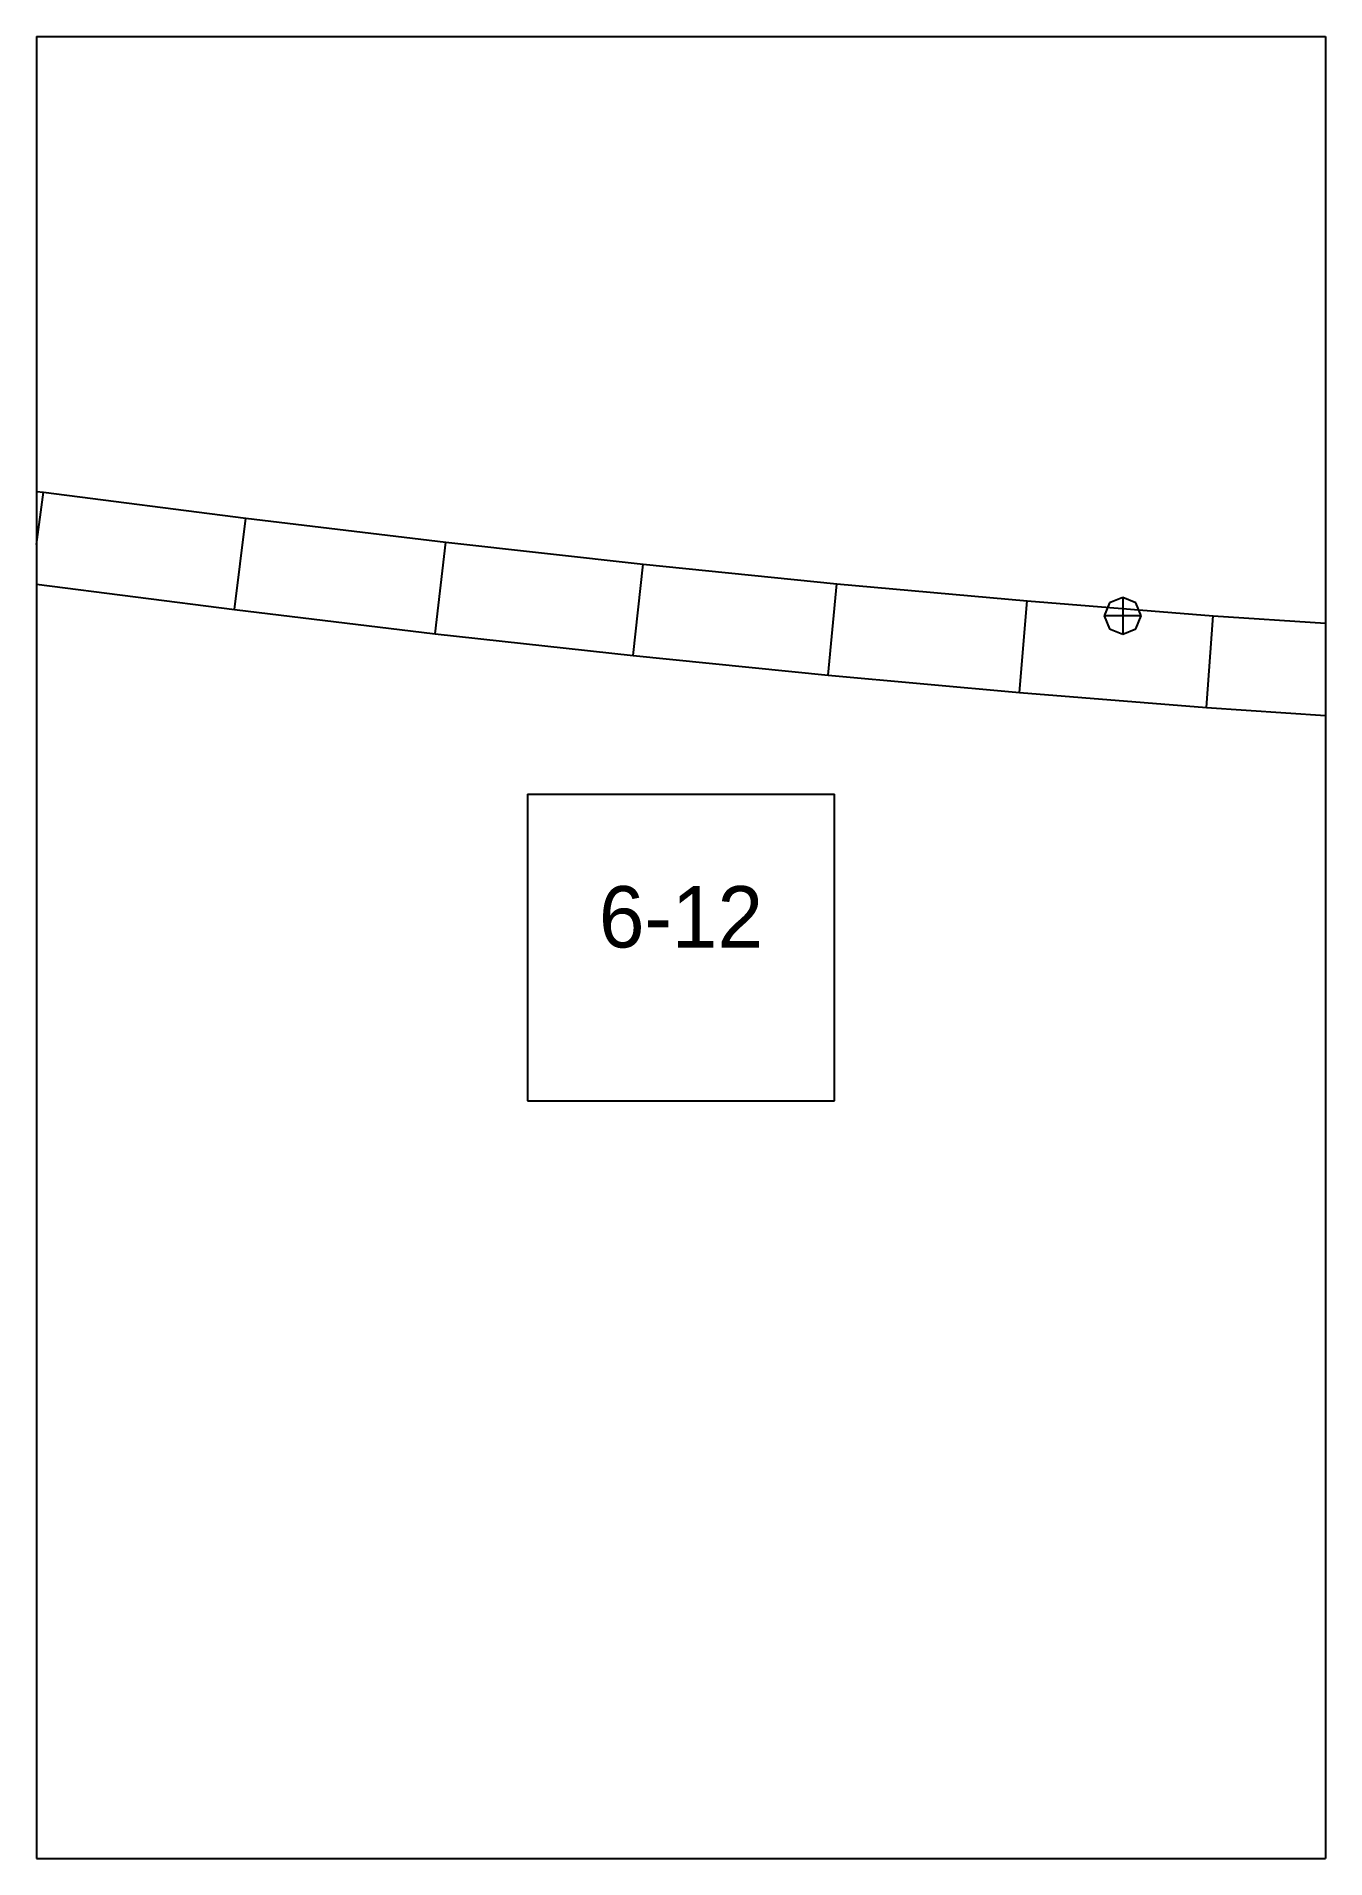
# Paper-space layout 'Plan 6-12' of a CAD drawing. Header units: metres, sheet in millimetres. Extents: x 0 to 210, y 0 to 297.
# The model-space entities are those that its viewports show. They can reach past a viewport. Long polylines and large blocks are cut down to what shows.
import ezdxf
from ezdxf.enums import TextEntityAlignment as Align

# ---------------------------------------------------------------- set-up
doc = ezdxf.new("R2010")
doc.units = ezdxf.units.M
for name, color, linetype in [('default', 7, 'Continuous'), ('TEXTLAYER', 7, 'Continuous'), ('VIEWPORTS', 7, 'Continuous')]:
    doc.layers.add(name, color=color, linetype=linetype)

msp = doc.modelspace()

# ---------------------------------------------------------------- linework, layer by layer
at = {"color": 9}
for p, q in [((2310, -1188), (2310, -1485)), ((2310, -1188), (2310, -1485)), ((2520, -1188), (2520, -1485)), ((2520, -1188), (2520, -1485)), ((2100, -1485), (2310, -1485)), ((2100, -1485), (2310, -1485)), ((2310, -1485), (2520, -1485)), ((2310, -1485), (2310, -1782)), ((2310, -1485), (2520, -1485)), ((2310, -1485), (2310, -1782)), ((2520, -1485), (2730, -1485)), ((2520, -1485), (2520, -1782)), ((2520, -1485), (2730, -1485)), ((2520, -1485), (2520, -1782)), ((2390, -1608.5), (2440, -1608.5)), ((2390, -1608.5), (2390, -1658.5)), ((2440, -1658.5), (2440, -1608.5)), ((2390, -1658.5), (2440, -1658.5)), ((2100, -1782), (2310, -1782)), ((2100, -1782), (2310, -1782)), ((2310, -1782), (2520, -1782)), ((2310, -1782), (2310, -2079)), ((2310, -1782), (2520, -1782)), ((2310, -1782), (2310, -2079)), ((2520, -1782), (2730, -1782)), ((2520, -1782), (2520, -2079)), ((2520, -1782), (2730, -1782)), ((2520, -1782), (2520, -2079))]:
    msp.add_line(p, q, dxfattribs=at)
at = {"layer": 'default', "color": 7, "linetype": 'Continuous'}
for p, q in [((2277.83, -1554.78), (2311.12, -1559.3)), ((2309.16, -1574.17), (2311.12, -1559.3)), ((2311.12, -1559.3), (2344.1, -1563.54)), ((2342.25, -1578.42), (2344.1, -1563.54)), ((2344.1, -1563.54), (2376.69, -1567.45)), ((2374.97, -1582.35), (2376.69, -1567.45)), ((2376.69, -1567.45), (2408.81, -1571.02)), ((2275.76, -1569.64), (2309.16, -1574.17)), ((2407.23, -1585.93), (2408.81, -1571.02)), ((2408.81, -1571.02), (2440.4, -1574.2)), ((2309.16, -1574.17), (2342.25, -1578.42)), ((2438.97, -1589.13), (2440.4, -1574.2)), ((2440.4, -1574.2), (2471.4, -1577.01)), ((2470.13, -1591.95), (2471.4, -1577.01)), ((2471.4, -1577.01), (2501.72, -1579.42)), ((2486.96, -1576.45), (2484.83, -1577.33)), ((2489.08, -1577.33), (2486.96, -1576.45)), ((2486.96, -1576.45), (2486.96, -1582.45)), ((2342.25, -1578.42), (2374.97, -1582.35)), ((2484.83, -1577.33), (2483.96, -1579.45)), ((2483.96, -1579.45), (2484.83, -1581.57)), ((2489.96, -1579.45), (2483.96, -1579.45)), ((2489.96, -1579.45), (2489.08, -1577.33)), ((2489.08, -1581.57), (2489.96, -1579.45)), ((2500.63, -1594.38), (2501.72, -1579.42)), ((2501.72, -1579.42), (2531.32, -1581.38)), ((2374.97, -1582.35), (2407.23, -1585.93)), ((2484.83, -1581.57), (2486.96, -1582.45)), ((2486.96, -1582.45), (2489.08, -1581.57)), ((2407.23, -1585.93), (2438.97, -1589.13)), ((2438.97, -1589.13), (2470.13, -1591.95)), ((2470.13, -1591.95), (2500.63, -1594.38)), ((2500.63, -1594.38), (2530.42, -1596.36))]:
    msp.add_line(p, q, dxfattribs=at)

# ---------------------------------------------------------------- texts
at = {"layer": 'TEXTLAYER', "color": 1}
msp.add_text('6-12', height=10, dxfattribs=at).set_placement((2415, -1633.5), align=Align.CENTER)

psp = doc.layouts.new('Plan 6-12')

# ---------------------------------------------------------------- viewports
at = {"layer": 'VIEWPORTS'}
psp.add_viewport(center=(105, 148.5), size=(210, 297), view_center_point=(2415, -1633.5), view_height=297, dxfattribs=at)

doc.saveas('drawing.dxf')
